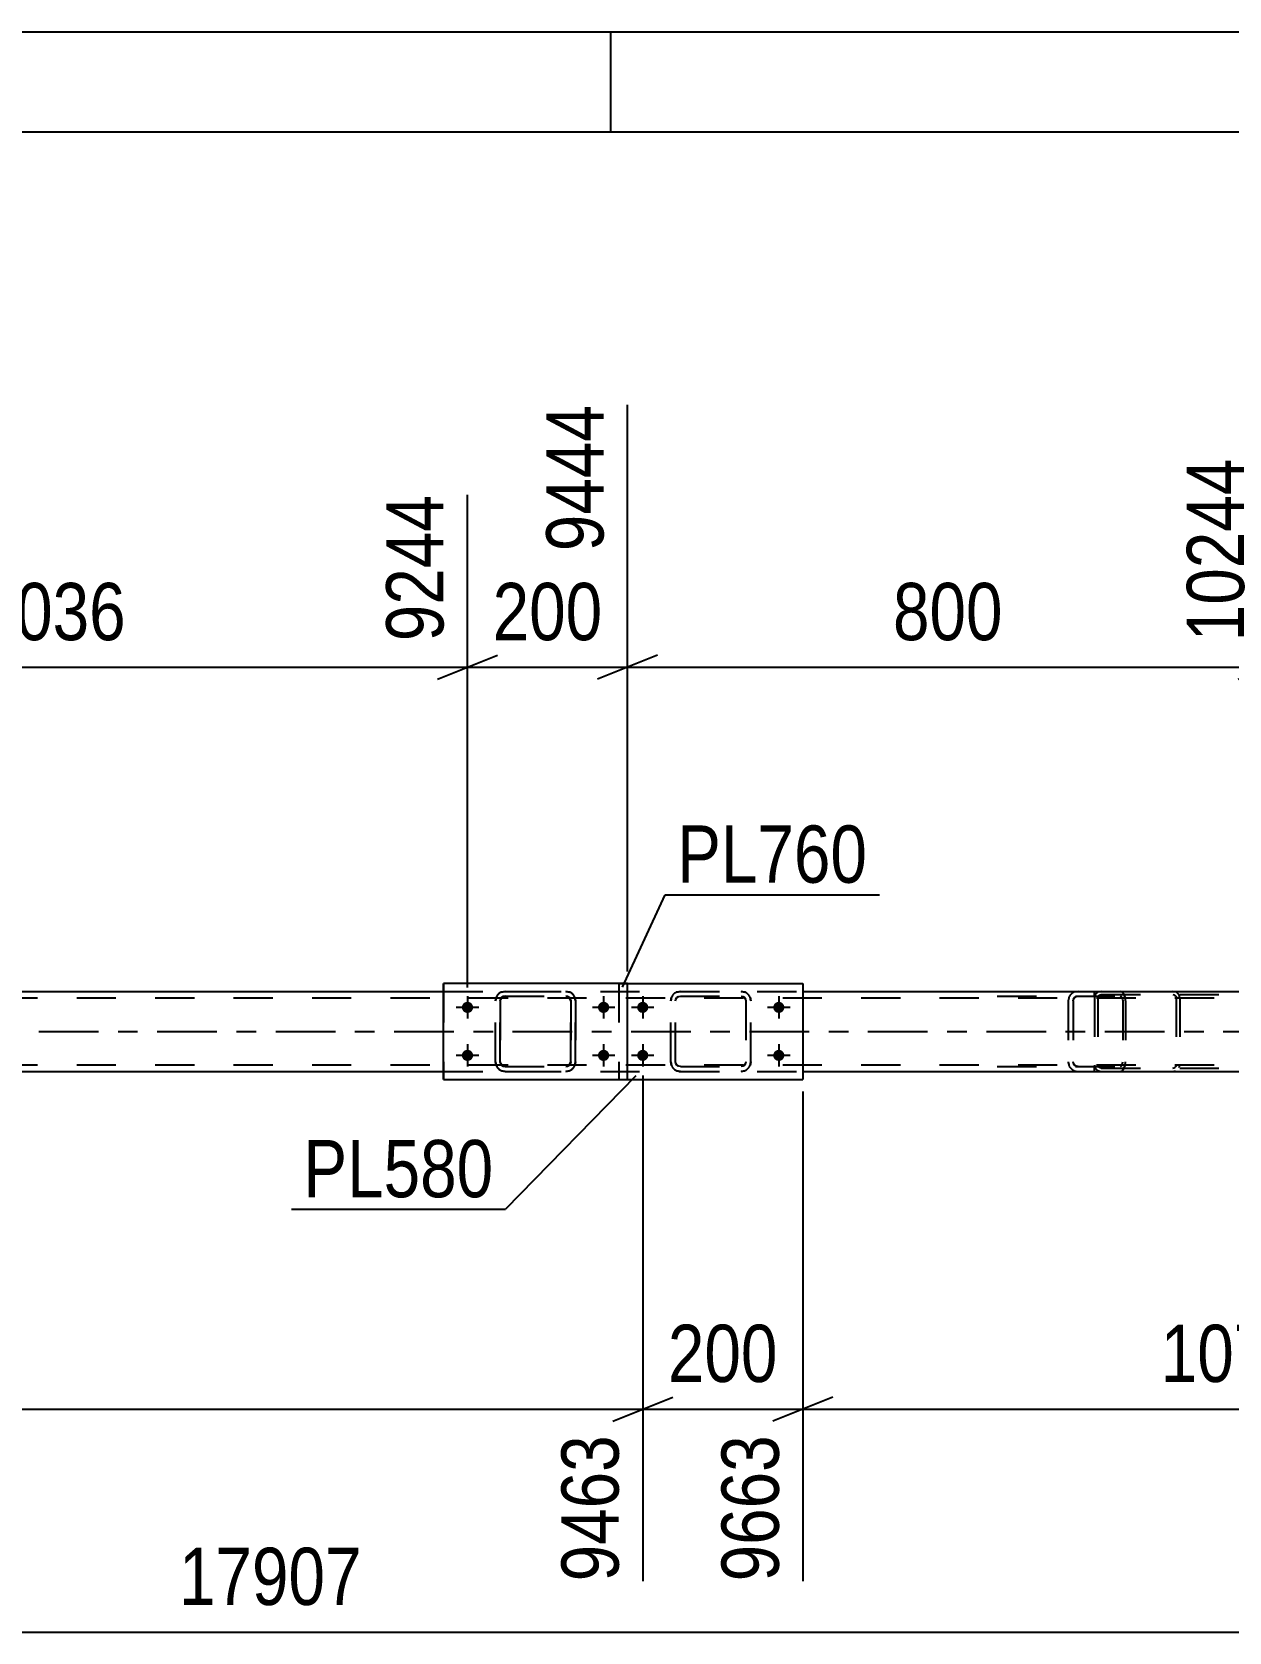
# Model space of a CAD drawing. Header units: millimetres. Extents: x -598 to 243, y -441 to 153.
# Drawn here: x -205.9 to -146.1, y 73 to 153 of the extents above; entities that cross this region are included whole.
import ezdxf

# ---------------------------------------------------------------- set-up
doc = ezdxf.new("R2010")
doc.units = ezdxf.units.MM
doc.linetypes.add('DXK_LINE_DOT2', pattern=[3.9198, 1.9599, -1.9599])
doc.linetypes.add('DXK_LINE_DOT3', pattern=[5.9187, 2.979, -0.9799, 0.9799, -0.9799])
doc.styles.add('Arial Narrow', font='ARIALN.TTF', dxfattribs={"height": 0.2})

# ---------------------------------------------------------------- blocks, each defined once
blk = doc.blocks.new('Unknown-318889849-1133')
at = {"color": 5, "linetype": 'Continuous'}
for p, q in [((243.023, 152.993), (-597.977, 152.993)), ((-176.977, 147.993), (-176.977, 152.993)), ((238.023, 147.993), (-592.977, 147.993))]:
    blk.add_line(p, q, dxfattribs=at)
blk = doc.blocks.new('Part-318889849-64225 - 64094')
at = {"color": 7, "linetype": 'DXK_LINE_DOT2'}
for p, q in [((-182.454, 105), (-182.27, 105.037)), ((-182.454, 105), (-182.449, 105)), ((-182.265, 105.037), (-182.449, 105)), ((-182.362, 104.778), (-182.44, 104.726)), ((-182.435, 104.726), (-182.357, 104.778)), ((-182.27, 104.797), (-182.362, 104.778)), ((-182.357, 104.778), (-182.265, 104.797)), ((-182.27, 105.037), (-179.225, 105.037)), ((-182.27, 104.797), (-179.225, 104.797)), ((-179.23, 105.037), (-179.046, 105)), ((-179.138, 104.778), (-179.23, 104.797)), ((-179.042, 105), (-179.225, 105.037)), ((-179.225, 104.797), (-179.134, 104.778)), ((-179.138, 104.778), (-179.134, 104.778)), ((-179.06, 104.726), (-179.138, 104.778)), ((-179.134, 104.778), (-179.056, 104.726)), ((-182.75, 104.557), (-182.713, 104.74)), ((-182.75, 104.557), (-182.745, 104.557)), ((-182.75, 101.517), (-182.75, 104.557)), ((-182.709, 104.74), (-182.745, 104.557)), ((-182.745, 101.517), (-182.745, 104.557)), ((-182.492, 104.648), (-182.51, 104.557)), ((-182.505, 104.557), (-182.51, 104.557)), ((-182.51, 104.557), (-182.51, 101.517)), ((-182.505, 104.557), (-182.487, 104.648)), ((-182.505, 101.517), (-182.505, 104.557)), ((-182.44, 104.726), (-182.492, 104.648)), ((-182.487, 104.648), (-182.435, 104.726)), ((-179.008, 104.648), (-179.06, 104.726)), ((-179.056, 104.726), (-179.004, 104.648)), ((-178.99, 104.557), (-179.008, 104.648)), ((-179.004, 104.648), (-178.985, 104.557)), ((-178.985, 104.557), (-178.99, 104.557)), ((-178.99, 104.557), (-178.99, 101.517)), ((-178.985, 101.517), (-178.985, 104.557)), ((-178.787, 104.74), (-178.75, 104.557)), ((-178.745, 104.557), (-178.782, 104.74)), ((-178.745, 104.557), (-178.75, 104.557)), ((-178.75, 104.557), (-178.75, 101.517)), ((-178.745, 101.517), (-178.745, 104.557)), ((-182.745, 101.517), (-182.75, 101.517)), ((-182.713, 101.333), (-182.75, 101.517)), ((-182.745, 101.517), (-182.709, 101.333)), ((-182.51, 101.517), (-182.505, 101.517)), ((-182.51, 101.517), (-182.492, 101.425)), ((-182.487, 101.425), (-182.505, 101.517)), ((-182.492, 101.425), (-182.44, 101.347)), ((-182.435, 101.347), (-182.487, 101.425)), ((-182.454, 101.073), (-182.449, 101.073)), ((-182.27, 101.037), (-182.454, 101.073)), ((-182.449, 101.073), (-182.265, 101.037)), ((-182.44, 101.347), (-182.362, 101.295)), ((-182.357, 101.295), (-182.435, 101.347)), ((-182.362, 101.295), (-182.27, 101.277)), ((-182.265, 101.277), (-182.357, 101.295)), ((-182.27, 101.277), (-179.225, 101.277)), ((-182.27, 101.037), (-179.225, 101.037)), ((-179.23, 101.277), (-179.138, 101.295)), ((-179.046, 101.073), (-179.23, 101.037)), ((-179.134, 101.295), (-179.225, 101.277)), ((-179.225, 101.037), (-179.042, 101.073)), ((-179.138, 101.295), (-179.06, 101.347)), ((-179.138, 101.295), (-179.134, 101.295)), ((-179.056, 101.347), (-179.134, 101.295)), ((-179.06, 101.347), (-179.008, 101.425)), ((-179.004, 101.425), (-179.056, 101.347)), ((-179.008, 101.425), (-178.99, 101.517)), ((-178.985, 101.517), (-179.004, 101.425)), ((-178.99, 101.517), (-178.985, 101.517)), ((-178.75, 101.517), (-178.787, 101.333)), ((-178.782, 101.333), (-178.745, 101.517)), ((-178.75, 101.517), (-178.745, 101.517))]:
    blk.add_line(p, q, dxfattribs=at)
at = {"color": 7, "linetype": 'DXK_LINE_DOT3'}
blk.add_line((-180.742, 103.037), (-180.753, 103.037), dxfattribs=at)
at = {"color": 7, "linetype": 'DXK_LINE_DOT2'}
for centre, start, end in [((-182.27, 104.557), 112.5, 157.5), ((-182.265, 104.557), 112.5, 157.5), ((-179.23, 104.557), 22.5, 67.5), ((-179.225, 104.557), 22.5, 67.5), ((-182.27, 101.517), 202.5, 247.5), ((-182.265, 101.517), 202.5, 247.5), ((-179.23, 101.517), 292.5, 337.5), ((-179.225, 101.517), 292.5, 337.5)]:
    blk.add_arc(centre, 0.48, start, end, dxfattribs=at)
blk = doc.blocks.new('Part-318889849-64226 - 64094')
at = {"color": 2, "linetype": 'Continuous'}
for p, q in [((-185.345, 100.637), (-185.345, 105.437)), ((-185.345, 105.437), (-185.345, 105.437)), ((-176.145, 105.437), (-185.345, 105.437)), ((-176.145, 100.637), (-176.145, 105.437)), ((-185.345, 100.637), (-185.345, 100.637)), ((-185.345, 100.637), (-176.145, 100.637))]:
    blk.add_line(p, q, dxfattribs=at)
at = {"color": 7, "linetype": 'DXK_LINE_DOT2'}
for p, q in [((-185.345, 105.437), (-185.345, 100.637)), ((-185.345, 105.437), (-185.345, 105.437)), ((-176.145, 100.637), (-176.145, 105.437)), ((-185.345, 100.637), (-185.345, 100.637))]:
    blk.add_line(p, q, dxfattribs=at)
blk = doc.blocks.new('Part-318889849-64102 - 64094')
at = {"color": 2, "linetype": 'Continuous'}
for p, q in [((-218.389, 105.037), (-185.345, 105.037)), ((-167.39, 105.037), (-145.34, 105.037)), ((-218.389, 101.037), (-185.345, 101.037)), ((-167.39, 101.037), (-145.34, 101.037))]:
    blk.add_line(p, q, dxfattribs=at)
at = {"color": 7, "linetype": 'DXK_LINE_DOT2'}
for p, q in [((-185.345, 105.037), (-167.39, 105.037)), ((-513.338, 104.717), (-1.547, 104.717)), ((-513.338, 101.357), (-1.547, 101.357)), ((-185.345, 101.037), (-167.39, 101.037))]:
    blk.add_line(p, q, dxfattribs=at)
at = {"color": 7, "linetype": 'DXK_LINE_DOT3'}
blk.add_line((-513.338, 103.037), (-1.547, 103.037), dxfattribs=at)
blk = doc.blocks.new('Part-318889849-64190 - 64094')
at = {"color": 7, "linetype": 'DXK_LINE_DOT2'}
for p, q in [((-173.693, 105), (-173.51, 105.036)), ((-173.51, 105.036), (-173.693, 105)), ((-173.679, 104.726), (-173.601, 104.778)), ((-173.601, 104.778), (-173.51, 104.796)), ((-173.51, 105.036), (-170.47, 105.036)), ((-173.51, 104.796), (-170.47, 104.796)), ((-170.47, 105.036), (-170.286, 105)), ((-170.286, 105), (-170.47, 105.036)), ((-170.47, 104.796), (-170.378, 104.778)), ((-170.378, 104.778), (-170.3, 104.726)), ((-173.99, 104.556), (-173.953, 104.74)), ((-173.953, 104.74), (-173.99, 104.556)), ((-173.99, 101.516), (-173.99, 104.556)), ((-173.75, 104.556), (-173.731, 104.648)), ((-173.75, 101.516), (-173.75, 104.556)), ((-173.731, 104.648), (-173.679, 104.726)), ((-170.3, 104.726), (-170.248, 104.648)), ((-170.248, 104.648), (-170.23, 104.556)), ((-170.23, 104.556), (-170.23, 101.516)), ((-170.026, 104.74), (-169.99, 104.556)), ((-169.99, 104.556), (-170.026, 104.74)), ((-169.99, 101.516), (-169.99, 104.556)), ((-173.953, 101.333), (-173.99, 101.516)), ((-173.99, 101.516), (-173.953, 101.333)), ((-173.731, 101.425), (-173.75, 101.516)), ((-173.679, 101.347), (-173.731, 101.425)), ((-173.51, 101.036), (-173.693, 101.073)), ((-173.693, 101.073), (-173.51, 101.036)), ((-173.601, 101.295), (-173.679, 101.347)), ((-173.51, 101.276), (-173.601, 101.295)), ((-173.51, 101.276), (-170.47, 101.276)), ((-173.51, 101.036), (-170.47, 101.036)), ((-170.378, 101.295), (-170.47, 101.276)), ((-170.286, 101.073), (-170.47, 101.036)), ((-170.47, 101.036), (-170.286, 101.073)), ((-170.3, 101.347), (-170.378, 101.295)), ((-170.248, 101.425), (-170.3, 101.347)), ((-170.23, 101.516), (-170.248, 101.425)), ((-169.99, 101.516), (-170.026, 101.333)), ((-170.026, 101.333), (-169.99, 101.516))]:
    blk.add_line(p, q, dxfattribs=at)
at = {"color": 7, "linetype": 'DXK_LINE_DOT3'}
blk.add_line((-171.99, 103.036), (-171.99, 103.036), dxfattribs=at)
at = {"color": 7, "linetype": 'DXK_LINE_DOT2'}
for centre, start, end in [((-173.51, 104.556), 112.5, 157.5), ((-173.51, 104.556), 112.5, 157.5), ((-170.47, 104.556), 22.5, 67.5), ((-170.47, 104.556), 22.5, 67.5), ((-173.51, 101.516), 202.5, 247.5), ((-173.51, 101.516), 202.5, 247.5), ((-170.47, 101.516), 292.5, 337.5), ((-170.47, 101.516), 292.5, 337.5)]:
    blk.add_arc(centre, 0.48, start, end, dxfattribs=at)
blk = doc.blocks.new('Part-318889849-64191 - 64094')
at = {"color": 7, "linetype": 'DXK_LINE_DOT2'}
for p, q in [((-176.59, 105.436), (-176.59, 100.636)), ((-176.59, 105.436), (-176.145, 105.436)), ((-176.59, 100.636), (-176.145, 100.636))]:
    blk.add_line(p, q, dxfattribs=at)
at = {"color": 2, "linetype": 'Continuous'}
for p, q in [((-176.145, 105.436), (-167.39, 105.436)), ((-167.39, 105.436), (-167.39, 100.636)), ((-176.145, 100.636), (-167.39, 100.636))]:
    blk.add_line(p, q, dxfattribs=at)
blk = doc.blocks.new('Bolt-318889849-64286 - 64094')
at = {"linetype": 'Continuous'}
for points in [[(-175.39, 103.956, -1), (-175.39, 104.516, -1)], [(-168.59, 103.956, -1), (-168.59, 104.516, -1)], [(-175.39, 101.556, -1), (-175.39, 102.116, -1)], [(-168.59, 101.556, -1), (-168.59, 102.116, -1)]]:
    blk.add_hatch(color=1, dxfattribs=at).paths.add_polyline_path(points)
at = {"color": 1, "linetype": 'Continuous'}
for p, q in [((-175.39, 104.796), (-175.39, 103.676)), ((-168.59, 104.796), (-168.59, 103.676)), ((-174.83, 104.236), (-175.95, 104.236)), ((-168.03, 104.236), (-169.15, 104.236)), ((-175.39, 102.396), (-175.39, 101.276)), ((-168.59, 102.396), (-168.59, 101.276)), ((-174.83, 101.836), (-175.95, 101.836)), ((-168.03, 101.836), (-169.15, 101.836))]:
    blk.add_line(p, q, dxfattribs=at)
blk = doc.blocks.new('Part-318889849-64263 - 64094')
at = {"color": 7, "linetype": 'DXK_LINE_DOT2'}
for p, q in [((-152.79, 104.839), (-152.816, 104.717)), ((-152.646, 104.717), (-152.633, 104.778)), ((-152.633, 104.778), (-152.596, 104.83)), ((-152.476, 105.037), (-152.606, 105.012)), ((-152.596, 104.83), (-152.541, 104.864)), ((-152.541, 104.864), (-152.476, 104.877)), ((-152.476, 105.037), (-144.175, 105.037)), ((-152.476, 104.877), (-144.175, 104.877)), ((-148.77, 105.012), (-148.9, 105.037)), ((-148.9, 104.877), (-148.835, 104.864)), ((-148.835, 104.864), (-148.811, 104.849)), ((-148.811, 104.849), (-148.78, 104.83)), ((-148.78, 104.83), (-148.743, 104.778)), ((-148.743, 104.778), (-148.73, 104.717)), ((-148.56, 104.717), (-148.586, 104.839)), ((-152.816, 104.717), (-152.816, 101.357)), ((-152.646, 104.717), (-152.646, 101.357)), ((-148.73, 104.717), (-148.73, 101.357)), ((-148.56, 104.717), (-148.56, 101.357)), ((-152.816, 101.357), (-152.79, 101.234)), ((-152.633, 101.295), (-152.646, 101.357)), ((-152.596, 101.243), (-152.633, 101.295)), ((-152.606, 101.061), (-152.476, 101.037)), ((-152.541, 101.209), (-152.596, 101.243)), ((-152.476, 101.197), (-152.541, 101.209)), ((-152.476, 101.197), (-144.175, 101.197)), ((-152.476, 101.037), (-144.175, 101.037)), ((-148.9, 101.197), (-148.835, 101.209)), ((-148.9, 101.037), (-148.77, 101.061)), ((-148.835, 101.209), (-148.811, 101.224)), ((-148.811, 101.224), (-148.78, 101.243)), ((-148.743, 101.295), (-148.78, 101.243)), ((-148.73, 101.357), (-148.743, 101.295)), ((-148.586, 101.234), (-148.56, 101.357))]:
    blk.add_line(p, q, dxfattribs=at)
for centre, start, end in [((-152.489, 104.703), 110.75831, 155.68004), ((-148.887, 104.703), 24.31996, 69.24168), ((-152.489, 101.37), 204.31996, 249.24168)]:
    blk.add_arc(centre, 0.331, start, end, dxfattribs=at)
blk = doc.blocks.new('Part-318889849-64268 - 64094')
at = {"color": 7, "linetype": 'DXK_LINE_DOT2'}
for p, q in [((-157.678, 105.037), (-151.54, 105.037)), ((-157.678, 104.797), (-151.54, 104.797)), ((-153.631, 105.037), (-153.824, 105)), ((-153.809, 104.726), (-153.728, 104.778)), ((-153.728, 104.778), (-153.631, 104.797)), ((-152.816, 104.797), (-152.816, 105.037)), ((-151.436, 105), (-151.54, 105.037)), ((-151.54, 104.797), (-151.488, 104.778)), ((-151.488, 104.778), (-151.444, 104.726)), ((-151.349, 104.896), (-151.436, 105)), ((-151.29, 104.74), (-151.349, 104.896)), ((-154.106, 104.692), (-154.134, 104.557)), ((-154.134, 104.557), (-154.134, 101.517)), ((-154.096, 104.74), (-154.106, 104.692)), ((-153.883, 104.557), (-153.864, 104.648)), ((-153.883, 104.557), (-153.883, 101.517)), ((-153.864, 104.648), (-153.809, 104.726)), ((-151.444, 104.726), (-151.415, 104.648)), ((-151.415, 104.648), (-151.405, 104.557)), ((-151.405, 104.557), (-151.405, 101.517)), ((-151.269, 104.557), (-151.29, 104.74)), ((-151.269, 104.557), (-151.269, 101.517)), ((-157.678, 101.277), (-151.54, 101.277)), ((-157.678, 101.037), (-151.54, 101.037)), ((-154.134, 101.517), (-154.127, 101.484)), ((-154.127, 101.484), (-154.106, 101.381)), ((-154.106, 101.381), (-154.096, 101.333)), ((-153.864, 101.425), (-153.883, 101.517)), ((-153.809, 101.347), (-153.864, 101.425)), ((-153.824, 101.073), (-153.631, 101.037)), ((-153.728, 101.295), (-153.809, 101.347)), ((-153.631, 101.277), (-153.728, 101.295)), ((-152.816, 101.037), (-152.816, 101.277)), ((-151.488, 101.295), (-151.54, 101.277)), ((-151.54, 101.037), (-151.436, 101.073)), ((-151.444, 101.347), (-151.488, 101.295)), ((-151.444, 101.347), (-151.432, 101.381)), ((-151.436, 101.073), (-151.349, 101.177)), ((-151.432, 101.381), (-151.415, 101.425)), ((-151.415, 101.425), (-151.405, 101.517)), ((-151.349, 101.177), (-151.29, 101.333)), ((-151.29, 101.333), (-151.269, 101.517))]:
    blk.add_line(p, q, dxfattribs=at)
for centre, start, end in [((-153.646, 104.541), 111.1941, 156.15059), ((-153.646, 101.532), 203.84941, 248.8059)]:
    blk.add_arc(centre, 0.492, start, end, dxfattribs=at)
blk = doc.blocks.new('Bolt-318889849-64300 - 64094')
at = {"linetype": 'Continuous'}
for points in [[(-184.425, 104.237), (-184.419, 104.295), (-184.401, 104.35), (-184.372, 104.401), (-184.333, 104.445), (-184.285, 104.479), (-184.232, 104.503), (-184.174, 104.515), (-184.116, 104.515), (-184.059, 104.503), (-184.005, 104.479), (-183.958, 104.445), (-183.919, 104.401), (-183.889, 104.35), (-183.871, 104.295), (-183.865, 104.237), (-183.871, 104.178), (-183.889, 104.123), (-183.919, 104.072), (-183.958, 104.028), (-184.005, 103.994), (-184.059, 103.97), (-184.116, 103.958), (-184.174, 103.958), (-184.232, 103.97), (-184.285, 103.994), (-184.333, 104.028), (-184.372, 104.072), (-184.401, 104.123), (-184.419, 104.178)], [(-177.625, 104.237), (-177.619, 104.295), (-177.601, 104.35), (-177.572, 104.401), (-177.533, 104.445), (-177.485, 104.479), (-177.432, 104.503), (-177.374, 104.515), (-177.316, 104.515), (-177.259, 104.503), (-177.205, 104.479), (-177.158, 104.445), (-177.119, 104.401), (-177.089, 104.35), (-177.071, 104.295), (-177.065, 104.237), (-177.071, 104.178), (-177.089, 104.123), (-177.119, 104.072), (-177.158, 104.028), (-177.205, 103.994), (-177.259, 103.97), (-177.316, 103.958), (-177.374, 103.958), (-177.432, 103.97), (-177.485, 103.994), (-177.533, 104.028), (-177.572, 104.072), (-177.601, 104.123), (-177.619, 104.178)], [(-184.425, 101.837), (-184.419, 101.895), (-184.401, 101.95), (-184.372, 102.001), (-184.333, 102.045), (-184.285, 102.079), (-184.232, 102.103), (-184.174, 102.115), (-184.116, 102.115), (-184.059, 102.103), (-184.005, 102.079), (-183.958, 102.045), (-183.919, 102.001), (-183.889, 101.95), (-183.871, 101.895), (-183.865, 101.837), (-183.871, 101.778), (-183.889, 101.723), (-183.919, 101.672), (-183.958, 101.628), (-184.005, 101.594), (-184.059, 101.57), (-184.116, 101.558), (-184.174, 101.558), (-184.232, 101.57), (-184.285, 101.594), (-184.333, 101.628), (-184.372, 101.672), (-184.401, 101.723), (-184.419, 101.778)], [(-177.625, 101.837), (-177.619, 101.895), (-177.601, 101.95), (-177.572, 102.001), (-177.533, 102.045), (-177.485, 102.079), (-177.432, 102.103), (-177.374, 102.115), (-177.316, 102.115), (-177.259, 102.103), (-177.205, 102.079), (-177.158, 102.045), (-177.119, 102.001), (-177.089, 101.95), (-177.071, 101.895), (-177.065, 101.837), (-177.071, 101.778), (-177.089, 101.723), (-177.119, 101.672), (-177.158, 101.628), (-177.205, 101.594), (-177.259, 101.57), (-177.316, 101.558), (-177.374, 101.558), (-177.432, 101.57), (-177.485, 101.594), (-177.533, 101.628), (-177.572, 101.672), (-177.601, 101.723), (-177.619, 101.778)]]:
    blk.add_hatch(color=1, dxfattribs=at).paths.add_polyline_path(points)
at = {"color": 1, "linetype": 'Continuous'}
for p, q in [((-184.145, 104.797), (-184.145, 103.677)), ((-177.345, 104.797), (-177.345, 103.677)), ((-183.585, 104.237), (-184.705, 104.237)), ((-176.785, 104.237), (-177.905, 104.237)), ((-184.145, 102.397), (-184.145, 101.277)), ((-177.345, 102.397), (-177.345, 101.277)), ((-183.585, 101.837), (-184.705, 101.837)), ((-176.785, 101.837), (-177.905, 101.837))]:
    blk.add_line(p, q, dxfattribs=at)
blk = doc.blocks.new('StraightDimension-318889849-64833 - 64094')
at = {"color": 7, "linetype": 'Continuous'}
for p, q in [((-176.148, 106.037), (-176.148, 134.354)), ((-184.145, 105.237), (-184.145, 129.854)), ((-185.645, 120.641), (-182.645, 121.841)), ((-174.648, 121.841), (-177.648, 120.641)), ((-184.145, 121.241), (-176.148, 121.241))]:
    blk.add_line(p, q, dxfattribs=at)
at = {"color": 0}
blk.add_wipeout([(-176.804, 121.991), (-176.804, 126.191), (-183.489, 126.191), (-183.489, 121.991)], dxfattribs=at)
at = {"color": 3, "style": 'Arial Narrow'}
blk.add_text('200', height=2.8633, dxfattribs=at).set_placement((-182.889, 122.591))
at = {"color": 0, "linetype": 'Continuous'}
blk.add_wipeout([(-176.748, 134.954), (-180.948, 134.954), (-180.948, 126.441), (-176.748, 126.441)], dxfattribs=at)
at = {"color": 3, "linetype": 'Continuous', "style": 'Arial Narrow'}
blk.add_text('9444', height=2.8633, rotation=90.00021, dxfattribs=at).set_placement((-177.348, 127.041))
blk = doc.blocks.new('StraightDimension-318889849-66128 - 64094')
at = {"color": 7, "linetype": 'Continuous'}
for p, q in [((-124.309, 100.836), (-124.309, 73.719)), ((-167.39, 100.037), (-167.39, 75.547)), ((-165.89, 84.76), (-168.89, 83.56)), ((-167.39, 84.16), (-124.309, 84.16)), ((-125.809, 83.56), (-122.809, 84.76))]:
    blk.add_line(p, q, dxfattribs=at)
at = {"color": 0}
blk.add_wipeout([(-141.593, 84.91), (-141.593, 89.11), (-150.105, 89.11), (-150.105, 84.91)], dxfattribs=at)
at = {"color": 3, "style": 'Arial Narrow'}
blk.add_text('1077', height=2.8633, dxfattribs=at).set_placement((-149.505, 85.51))
at = {"color": 0, "linetype": 'Continuous'}
blk.add_wipeout([(-124.909, 83.46), (-129.109, 83.46), (-129.109, 73.119), (-124.909, 73.119)], dxfattribs=at)
at = {"color": 3, "linetype": 'Continuous', "style": 'Arial Narrow'}
blk.add_text('10740', height=2.8633, rotation=90.00021, dxfattribs=at).set_placement((-125.509, 73.719))
blk = doc.blocks.new('StraightDimension-318889849-64832 - 64094')
at = {"color": 7, "linetype": 'Continuous'}
for p, q in [((-176.148, 106.037), (-176.148, 134.354)), ((-144.14, 105.237), (-144.14, 131.682)), ((-174.648, 121.841), (-177.648, 120.641)), ((-145.64, 120.641), (-142.64, 121.841)), ((-176.148, 121.241), (-144.14, 121.241))]:
    blk.add_line(p, q, dxfattribs=at)
at = {"color": 0}
blk.add_wipeout([(-156.801, 121.991), (-156.801, 126.191), (-163.486, 126.191), (-163.486, 121.991)], dxfattribs=at)
at = {"color": 3, "style": 'Arial Narrow'}
blk.add_text('800', height=2.8633, dxfattribs=at).set_placement((-162.886, 122.591))
at = {"color": 0, "linetype": 'Continuous'}
blk.add_wipeout([(-144.74, 132.282), (-148.94, 132.282), (-148.94, 121.941), (-144.74, 121.941)], dxfattribs=at)
at = {"color": 3, "linetype": 'Continuous', "style": 'Arial Narrow'}
blk.add_text('10244', height=2.8633, rotation=90.00021, dxfattribs=at).set_placement((-145.34, 122.541))
blk = doc.blocks.new('StraightDimension-318889849-64834 - 64094')
at = {"color": 7, "linetype": 'Continuous'}
for p, q in [((-225.59, 108.986), (-225.59, 129.854)), ((-184.145, 105.237), (-184.145, 129.854)), ((-224.09, 121.841), (-227.09, 120.641)), ((-185.645, 120.641), (-182.645, 121.841)), ((-225.59, 121.241), (-184.145, 121.241))]:
    blk.add_line(p, q, dxfattribs=at)
at = {"color": 0}
blk.add_wipeout([(-200.611, 121.991), (-200.611, 126.191), (-209.124, 126.191), (-209.124, 121.991)], dxfattribs=at)
at = {"color": 3, "style": 'Arial Narrow'}
blk.add_text('1036', height=2.8633, dxfattribs=at).set_placement((-208.524, 122.591))
at = {"color": 0, "linetype": 'Continuous'}
blk.add_wipeout([(-184.745, 130.454), (-188.945, 130.454), (-188.945, 121.941), (-184.745, 121.941)], dxfattribs=at)
at = {"color": 3, "linetype": 'Continuous', "style": 'Arial Narrow'}
blk.add_text('9244', height=2.8633, rotation=90.00021, dxfattribs=at).set_placement((-185.345, 122.541))
blk = doc.blocks.new('StraightDimension-318889849-65539 - 64094')
at = {"color": 7, "linetype": 'Continuous'}
blk.add_line((-550.378, 73.013), (162.392, 73.013), dxfattribs=at)
at = {"color": 0}
blk.add_wipeout([(-188.823, 73.763), (-188.823, 77.963), (-199.163, 77.963), (-199.163, 73.763)], dxfattribs=at)
at = {"color": 3, "style": 'Arial Narrow'}
blk.add_text('17907', height=2.8633, dxfattribs=at).set_placement((-198.563, 74.363))
blk = doc.blocks.new('StraightDimension-318889849-66129 - 64094')
at = {"color": 7, "linetype": 'Continuous'}
for p, q in [((-175.39, 100.836), (-175.39, 75.547)), ((-167.39, 100.037), (-167.39, 75.547)), ((-176.89, 83.56), (-173.89, 84.76)), ((-175.39, 84.16), (-167.39, 84.16)), ((-165.89, 84.76), (-168.89, 83.56))]:
    blk.add_line(p, q, dxfattribs=at)
at = {"color": 0}
blk.add_wipeout([(-168.047, 84.91), (-168.047, 89.11), (-174.732, 89.11), (-174.732, 84.91)], dxfattribs=at)
at = {"color": 0, "linetype": 'Continuous'}
blk.add_wipeout([(-167.99, 83.46), (-172.19, 83.46), (-172.19, 74.947), (-167.99, 74.947)], dxfattribs=at)
at = {"color": 3, "style": 'Arial Narrow'}
blk.add_text('200', height=2.8633, dxfattribs=at).set_placement((-174.132, 85.51))
at = {"color": 3, "linetype": 'Continuous', "style": 'Arial Narrow'}
blk.add_text('9663', height=2.8633, rotation=90.00021, dxfattribs=at).set_placement((-168.59, 75.547))
blk = doc.blocks.new('StraightDimension-318889849-66130 - 64094')
at = {"color": 7, "linetype": 'Continuous'}
for p, q in [((-175.39, 100.836), (-175.39, 75.547)), ((-269.55, 100.037), (-269.55, 75.547)), ((-268.05, 84.76), (-271.05, 83.56)), ((-269.55, 84.16), (-175.39, 84.16)), ((-176.89, 83.56), (-173.89, 84.76))]:
    blk.add_line(p, q, dxfattribs=at)
at = {"color": 0}
blk.add_wipeout([(-218.214, 84.91), (-218.214, 89.11), (-226.726, 89.11), (-226.726, 84.91)], dxfattribs=at)
at = {"color": 3, "style": 'Arial Narrow'}
blk.add_text('2354', height=2.8633, dxfattribs=at).set_placement((-226.126, 85.51))
at = {"color": 0, "linetype": 'Continuous'}
blk.add_wipeout([(-175.99, 83.46), (-180.19, 83.46), (-180.19, 74.947), (-175.99, 74.947)], dxfattribs=at)
at = {"color": 3, "linetype": 'Continuous', "style": 'Arial Narrow'}
blk.add_text('9463', height=2.8633, rotation=90.00021, dxfattribs=at).set_placement((-176.59, 75.547))
blk = doc.blocks.new('Mark-318889849-64576 - 64094')
at = {"color": 30, "linetype": 'Continuous'}
for p, q in [((-176.405, 105.243), (-174.27, 109.867)), ((-174.27, 109.867), (-163.566, 109.867))]:
    blk.add_line(p, q, dxfattribs=at)
at = {"color": 0}
blk.add_wipeout([(-164.166, 110.467), (-164.166, 113.467), (-173.67, 113.467), (-173.67, 110.467)], dxfattribs=at)
blk.add_wipeout([(-164.166, 110.467), (-164.166, 113.467), (-173.67, 113.467), (-173.67, 110.467)], dxfattribs=at)
at = {"color": 3, "style": 'Arial Narrow'}
blk.add_text('PL760', height=2.8633, dxfattribs=at).set_placement((-173.67, 110.467))
blk = doc.blocks.new('Mark-318889849-64534 - 64094')
at = {"color": 30, "linetype": 'Continuous'}
for p in [(-175.736, 100.81), (-192.948, 94.144)]:
    blk.add_line(p, (-182.244, 94.144), dxfattribs=at)
at = {"color": 0}
blk.add_wipeout([(-182.844, 94.744), (-182.844, 97.744), (-192.348, 97.744), (-192.348, 94.744)], dxfattribs=at)
blk.add_wipeout([(-182.844, 94.744), (-182.844, 97.744), (-192.348, 97.744), (-192.348, 94.744)], dxfattribs=at)
at = {"color": 3, "style": 'Arial Narrow'}
blk.add_text('PL580', height=2.8633, dxfattribs=at).set_placement((-192.348, 94.744))

msp = doc.modelspace()

# ---------------------------------------------------------------- block references
for name in ['Unknown-318889849-1133', 'Part-318889849-64102 - 64094', 'Part-318889849-64226 - 64094', 'Bolt-318889849-64300 - 64094', 'Part-318889849-64225 - 64094', 'Part-318889849-64191 - 64094', 'Bolt-318889849-64286 - 64094', 'Part-318889849-64190 - 64094', 'Part-318889849-64268 - 64094', 'Part-318889849-64263 - 64094']:
    msp.add_blockref(name, (0, 0))

# ---------------------------------------------------------------- next in the draw order: block references
for name in ['StraightDimension-318889849-64833 - 64094', 'StraightDimension-318889849-66128 - 64094']:
    msp.add_blockref(name, (0, 0))

# ---------------------------------------------------------------- next in the draw order: block references
for name in ['StraightDimension-318889849-64832 - 64094', 'StraightDimension-318889849-64834 - 64094', 'StraightDimension-318889849-65539 - 64094']:
    msp.add_blockref(name, (0, 0))

# ---------------------------------------------------------------- next in the draw order: block references
for name in ['Mark-318889849-64576 - 64094', 'StraightDimension-318889849-66129 - 64094']:
    msp.add_blockref(name, (0, 0))

# ---------------------------------------------------------------- next in the draw order: block references
msp.add_blockref('StraightDimension-318889849-66130 - 64094', (0, 0))

# ---------------------------------------------------------------- next in the draw order: block references
msp.add_blockref('Mark-318889849-64534 - 64094', (0, 0))

doc.saveas('drawing.dxf')
